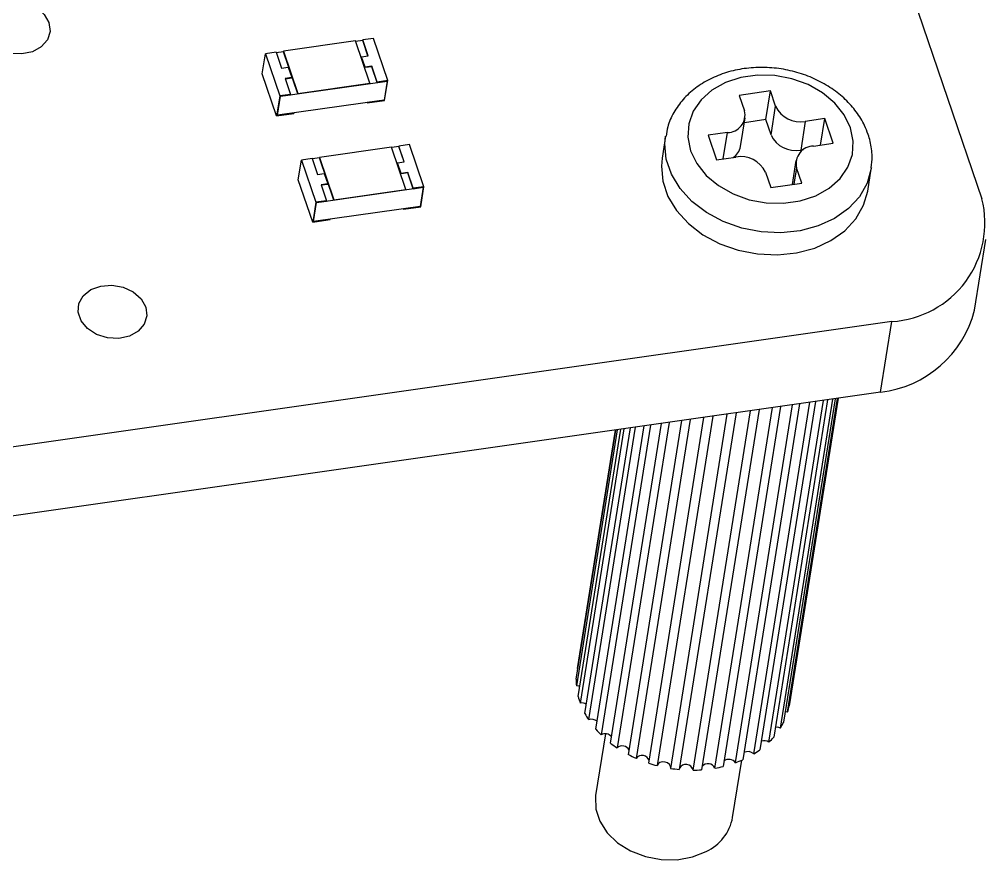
# Model space of a CAD drawing. Header units: millimetres. Extents: x 5 to 415, y 5 to 292.
# Drawn here: x 340.32 to 354.25, y 217.35 to 229.46 of the extents above; entities that cross this region are included whole.
import ezdxf

# ---------------------------------------------------------------- set-up
doc = ezdxf.new("R2010")
doc.units = ezdxf.units.MM

msp = doc.modelspace()

# ---------------------------------------------------------------- linework, layer by layer
at = {"color": 7, "linetype": 'Continuous', "lineweight": 25}
for p, q in [((352.34, 232.316), (354.195, 226.873)), ((345.427, 229.185), (345.273, 229.163)), ((345.634, 228.577), (345.427, 229.185)), ((345.168, 229.147), (344.13, 228.999)), ((345.375, 228.54), (345.168, 229.147)), ((345.272, 229.156), (345.17, 229.142)), ((345.273, 229.163), (345.272, 229.156)), ((345.348, 228.934), (345.272, 229.156)), ((345.351, 228.935), (345.273, 229.163)), ((343.825, 228.676), (343.871, 228.962)), ((344.025, 228.984), (343.871, 228.962)), ((343.871, 228.962), (344.078, 228.355)), ((344.025, 228.984), (344.102, 228.757)), ((344.129, 228.993), (344.027, 228.978)), ((344.129, 228.993), (344.13, 228.999)), ((344.336, 228.386), (344.129, 228.993)), ((344.13, 228.999), (344.337, 228.392)), ((345.255, 228.921), (345.254, 228.915)), ((345.306, 228.763), (345.254, 228.915)), ((345.255, 228.921), (345.351, 228.935)), ((345.307, 228.769), (345.255, 228.921)), ((344.102, 228.757), (344.198, 228.77)), ((344.198, 228.77), (344.25, 228.619)), ((345.402, 228.777), (345.306, 228.763)), ((345.307, 228.769), (345.306, 228.763)), ((345.403, 228.783), (345.307, 228.769)), ((345.403, 228.783), (345.402, 228.777)), ((345.479, 228.549), (345.402, 228.777)), ((345.48, 228.555), (345.403, 228.783)), ((344.032, 228.069), (343.825, 228.676)), ((344.086, 228.35), (345.623, 228.57)), ((344.25, 228.619), (344.154, 228.605)), ((344.154, 228.605), (344.231, 228.377)), ((344.249, 228.612), (344.156, 228.599)), ((344.25, 228.619), (344.249, 228.612)), ((345.374, 228.534), (344.336, 228.386)), ((344.337, 228.392), (345.375, 228.54)), ((345.374, 228.534), (345.375, 228.54)), ((345.479, 228.549), (345.623, 228.57)), ((345.48, 228.555), (345.479, 228.549)), ((345.634, 228.577), (345.48, 228.555)), ((345.623, 228.57), (345.58, 228.296)), ((345.588, 228.291), (345.634, 228.577)), ((344.078, 228.355), (344.032, 228.069)), ((344.043, 228.077), (344.086, 228.35)), ((344.231, 228.377), (344.078, 228.355)), ((344.086, 228.35), (344.23, 228.371)), ((344.23, 228.371), (344.231, 228.377)), ((344.336, 228.386), (344.337, 228.392)), ((351.147, 228.428), (350.699, 228.364)), ((350.699, 228.364), (350.774, 228.142)), ((351.081, 228.014), (351.147, 228.428)), ((351.222, 228.206), (351.147, 228.428)), ((345.58, 228.296), (344.043, 228.077)), ((345.336, 228.261), (345.338, 228.255)), ((345.338, 228.255), (345.588, 228.291)), ((345.339, 228.262), (345.338, 228.255)), ((345.58, 228.296), (345.339, 228.262)), ((344.032, 228.069), (344.282, 228.104)), ((344.283, 228.111), (344.043, 228.077)), ((344.282, 228.104), (344.283, 228.111)), ((351.156, 227.793), (351.222, 228.206)), ((350.717, 227.625), (350.783, 228.039)), ((351.081, 228.014), (350.772, 227.97)), ((351.156, 227.793), (351.081, 228.014)), ((351.649, 227.989), (351.583, 227.575)), ((351.929, 228.029), (351.649, 227.989)), ((351.869, 227.648), (351.929, 228.029)), ((352.05, 227.674), (351.929, 228.029)), ((350.528, 227.829), (350.248, 227.789)), ((345.947, 227.654), (345.793, 227.632)), ((346.154, 227.046), (345.947, 227.654)), ((349.637, 227.777), (349.587, 227.459)), ((350.248, 227.789), (350.369, 227.434)), ((351.77, 227.634), (352.05, 227.674)), ((345.688, 227.617), (344.65, 227.469)), ((345.895, 227.009), (345.688, 227.617)), ((345.792, 227.625), (345.69, 227.611)), ((345.793, 227.632), (345.792, 227.625)), ((345.868, 227.404), (345.792, 227.625)), ((345.871, 227.404), (345.793, 227.632)), ((351.622, 227.58), (351.583, 227.575)), ((344.345, 227.145), (344.391, 227.432)), ((344.545, 227.454), (344.391, 227.432)), ((344.391, 227.432), (344.598, 226.824)), ((344.545, 227.454), (344.622, 227.226)), ((344.649, 227.462), (344.547, 227.448)), ((344.649, 227.462), (344.65, 227.469)), ((344.856, 226.855), (344.649, 227.462)), ((344.65, 227.469), (344.857, 226.861)), ((345.775, 227.39), (345.774, 227.384)), ((345.826, 227.232), (345.774, 227.384)), ((345.775, 227.39), (345.871, 227.404)), ((345.827, 227.239), (345.775, 227.39)), ((350.369, 227.434), (350.649, 227.474)), ((351.515, 227.424), (351.46, 227.079)), ((344.622, 227.226), (344.718, 227.24)), ((344.718, 227.24), (344.77, 227.088)), ((345.922, 227.246), (345.826, 227.232)), ((345.827, 227.239), (345.826, 227.232)), ((345.923, 227.252), (345.827, 227.239)), ((345.923, 227.252), (345.922, 227.246)), ((345.999, 227.018), (345.922, 227.246)), ((346, 227.025), (345.923, 227.252)), ((351.076, 227.257), (351.151, 227.035)), ((351.599, 227.099), (351.524, 227.321)), ((352.549, 226.986), (352.6, 227.304)), ((344.552, 226.538), (344.345, 227.145)), ((351.151, 227.035), (351.599, 227.099)), ((344.606, 226.819), (346.143, 227.039)), ((344.77, 227.088), (344.674, 227.074)), ((344.674, 227.074), (344.752, 226.846)), ((344.769, 227.081), (344.676, 227.068)), ((344.77, 227.088), (344.769, 227.081)), ((345.894, 227.003), (344.856, 226.855)), ((344.857, 226.861), (345.895, 227.009)), ((345.894, 227.003), (345.895, 227.009)), ((345.999, 227.018), (346.143, 227.039)), ((346, 227.025), (345.999, 227.018)), ((346.154, 227.046), (346, 227.025)), ((346.143, 227.039), (346.1, 226.765)), ((346.108, 226.76), (346.154, 227.046)), ((344.598, 226.824), (344.552, 226.538)), ((344.563, 226.546), (344.606, 226.819)), ((344.752, 226.846), (344.598, 226.824)), ((344.606, 226.819), (344.751, 226.84)), ((344.751, 226.84), (344.752, 226.846)), ((344.856, 226.855), (344.857, 226.861)), ((346.1, 226.765), (344.563, 226.546)), ((345.857, 226.73), (345.859, 226.724)), ((345.859, 226.724), (346.108, 226.76)), ((345.86, 226.731), (345.859, 226.724)), ((346.1, 226.765), (345.86, 226.731)), ((344.552, 226.538), (344.802, 226.574)), ((344.803, 226.58), (344.563, 226.546)), ((344.802, 226.574), (344.803, 226.58)), ((354.086, 225.268), (354.249, 226.287)), ((352.897, 225.106), (316.3, 219.884)), ((352.735, 224.088), (352.897, 225.106)), ((352.735, 224.088), (316.138, 218.865)), ((350.644, 218.751), (351.467, 223.907)), ((351.568, 223.921), (350.75, 218.794)), ((350.907, 218.877), (351.715, 223.942)), ((351.797, 223.954), (350.997, 218.938)), ((351.126, 219.046), (351.912, 223.97)), ((351.971, 223.979), (351.196, 219.12)), ((351.291, 219.249), (352.047, 223.989)), ((352.081, 223.994), (351.338, 219.335)), ((351.394, 219.479), (352.115, 223.999)), ((352.123, 224), (351.417, 219.571)), ((349.71, 218.668), (350.524, 223.772)), ((350.653, 223.791), (349.833, 218.652)), ((350.032, 218.643), (350.858, 223.82)), ((350.983, 223.838), (350.155, 218.648)), ((350.348, 218.672), (351.177, 223.865)), ((351.292, 223.882), (350.465, 218.696)), ((348.844, 219.032), (349.579, 223.637)), ((349.686, 223.653), (348.938, 218.964)), ((349.102, 218.866), (349.87, 223.679)), ((349.99, 223.696), (349.211, 218.813)), ((349.395, 218.743), (350.19, 223.724)), ((350.317, 223.743), (349.514, 218.708)), ((348.348, 219.954), (348.921, 223.543)), ((348.94, 223.546), (348.351, 219.858)), ((348.911, 223.542), (348.363, 220.107)), ((348.378, 219.704), (348.992, 223.553)), ((349.037, 223.56), (348.407, 219.61)), ((348.474, 219.46), (349.13, 223.573)), ((349.199, 223.583), (348.527, 219.371)), ((348.631, 219.233), (349.328, 223.601)), ((349.419, 223.614), (348.707, 219.152)), ((348.372, 220.105), (348.363, 220.107)), ((351.394, 219.479), (351.362, 219.483)), ((348.77, 219.167), (348.628, 218.278)), ((350.603, 217.963), (350.735, 218.787))]:
    msp.add_line(p, q, dxfattribs=at)
at = {"color": 8, "linetype": 'Continuous', "lineweight": 25}
for p, q in [((350.468, 227.449), (350.528, 227.829)), ((351.524, 227.321), (351.486, 227.083))]:
    msp.add_line(p, q, dxfattribs=at)
at = {"color": 7, "linetype": 'Continuous', "lineweight": 25, "flags": 128}
for points in [[(340.751, 229.412), (340.767, 229.285), (340.729, 229.164), (340.642, 229.063), (340.514, 228.992), (340.36, 228.96), (340.196, 228.968), (340.041, 229.018), (339.91, 229.102), (339.819, 229.213), (339.776, 229.338), (339.787, 229.464), (339.851, 229.576), (339.96, 229.663), (340.102, 229.716), (340.264, 229.728), (340.425, 229.699), (340.571, 229.631), (340.683, 229.531), (340.751, 229.412)], [(352.302, 227.896), (352.212, 228.082), (352.076, 228.252), (351.899, 228.4), (351.69, 228.518), (351.457, 228.603), (351.21, 228.649), (350.961, 228.655), (350.72, 228.62), (350.498, 228.547), (350.304, 228.438), (350.147, 228.298), (350.034, 228.134), (349.97, 227.952), (349.957, 227.76), (349.996, 227.567), (350.086, 227.381), (350.222, 227.211), (350.399, 227.063), (350.608, 226.945), (350.841, 226.861), (351.088, 226.814), (351.337, 226.809), (351.578, 226.843), (351.8, 226.916), (351.994, 227.025), (352.151, 227.165), (352.264, 227.329), (352.328, 227.511), (352.341, 227.703), (352.302, 227.896)], [(349.587, 227.459), (349.576, 227.346), (349.597, 227.126), (349.67, 226.909), (349.795, 226.704), (349.965, 226.518), (350.175, 226.357), (350.417, 226.227), (350.683, 226.134), (350.963, 226.079), (351.247, 226.066), (351.524, 226.095), (351.785, 226.164), (352.019, 226.272), (352.22, 226.414), (352.378, 226.585), (352.49, 226.78), (352.549, 226.986)], [(342.148, 225.313), (342.164, 225.186), (342.126, 225.066), (342.039, 224.965), (341.911, 224.894), (341.757, 224.861), (341.593, 224.87), (341.437, 224.919), (341.307, 225.004), (341.215, 225.115), (341.173, 225.24), (341.184, 225.365), (341.247, 225.478), (341.356, 225.565), (341.499, 225.617), (341.66, 225.629), (341.822, 225.6), (341.967, 225.532), (342.08, 225.433), (342.148, 225.313)], [(348.401, 219.849), (348.389, 219.853), (348.351, 219.858)], [(351.291, 219.249), (351.254, 219.26), (351.218, 219.259)], [(349.71, 218.672), (349.708, 218.697), (349.692, 218.725), (349.665, 218.747), (349.629, 218.76), (349.591, 218.762), (349.556, 218.753), (349.529, 218.734), (349.514, 218.708)], [(348.628, 218.278), (348.626, 218.262), (348.63, 218.083), (348.687, 217.907), (348.794, 217.741), (348.945, 217.597), (349.132, 217.48), (349.346, 217.398), (349.574, 217.355), (349.804, 217.353), (350.024, 217.393), (350.223, 217.472)]]:
    msp.add_lwpolyline(points, dxfattribs=at)
at = {"color": 8, "linetype": 'Continuous', "lineweight": 25, "flags": 128}
msp.add_lwpolyline([(352.602, 227.319), (352.6, 227.308), (352.541, 227.098), (352.429, 226.904), (352.27, 226.732), (352.07, 226.59), (351.835, 226.483), (351.575, 226.413), (351.298, 226.384), (351.014, 226.397), (350.734, 226.452), (350.468, 226.546), (350.226, 226.675), (350.016, 226.836), (349.845, 227.023), (349.721, 227.228), (349.647, 227.444), (349.627, 227.664), (349.637, 227.777)], dxfattribs=at)
at = {"color": 7, "linetype": 'Continuous', "lineweight": 25}
for centre, radius, start, end in [((350.528, 228.082), 0.253, 269.9743, 13.8754), ((351.576, 228.373), 0.391, 205.1883, 280.7611), ((351.51, 227.959), 0.391, 205.1883, 280.7611), ((350.487, 227.668), 0.234, 301.69, 349.444), ((351.77, 227.381), 0.253, 89.9743, 193.8754), ((350.722, 227.09), 0.391, 25.1883, 100.7611), ((352.815, 226.527), 1.423, 273.3057, 14.0853), ((352.556, 225.657), 1.579, 276.5097, 345.76), ((349.276, 219.94), 0.928, 179.0903, 185.0204), ((349.374, 219.958), 1.028, 194.2812, 199.8199), ((348.429, 219.484), 0.127, 58.9298, 100.115), ((349.53, 220.029), 1.2, 208.2903, 213.2865), ((350.522, 219.738), 0.91, 343.4182, 349.4259), ((348.569, 219.254), 0.123, 49.2035, 109.8413), ((350.462, 219.764), 0.976, 328.1892, 333.9232), ((349.706, 220.162), 1.421, 220.865, 225.3283), ((348.766, 219.05), 0.118, 38.8697, 120.1751), ((349.861, 220.339), 1.656, 232.1191, 236.1495), ((351.057, 218.943), 0.124, 56.0411, 108.6579), ((350.347, 219.849), 1.119, 314.1217, 319.3549), ((349.013, 218.879), 0.113, 27.6572, 131.3876), ((350.824, 218.792), 0.119, 45.6775, 119.0214), ((350.216, 220.005), 1.323, 301.4877, 306.1685), ((349.966, 220.514), 1.86, 242.348, 246.0768), ((349.297, 218.747), 0.108, 16.7558, 142.2889), ((350.014, 220.637), 1.993, 251.8996, 255.4612), ((350.55, 218.685), 0.114, 34.8724, 129.8266), ((350.107, 220.212), 1.557, 290.1846, 294.3835), ((350.022, 220.668), 2.024, 261.1207, 264.6452), ((349.929, 218.62), 0.106, 12.9166, 151.7824), ((350.02, 220.591), 1.948, 270.3485, 273.9649), ((350.248, 218.628), 0.109, 23.5774, 141.1215), ((350.042, 220.425), 1.78, 279.9207, 283.761), ((349.932, 218.09), 0.683, 295.1516, 349.2881)]:
    msp.add_arc(centre, radius, start, end, dxfattribs=at)
for points, knots in [([(352.555, 227.802), (352.539, 227.844), (352.496, 227.957), (352.389, 228.13), (352.23, 228.31), (352.036, 228.466), (351.811, 228.595), (351.564, 228.691), (351.302, 228.751), (351.034, 228.773), (350.768, 228.755), (350.511, 228.699), (350.273, 228.604), (350.061, 228.473), (349.884, 228.31), (349.751, 228.121), (349.667, 227.94), (349.65, 227.821), (349.643, 227.776)], [0, 0, 0, 0, 0.038502, 0.10216, 0.166481, 0.231703, 0.297548, 0.36375, 0.430146, 0.4967, 0.563437, 0.630379, 0.697469, 0.764479, 0.831004, 0.896561, 0.960855, 1, 1, 1, 1]), ([(352.598, 227.321), (352.605, 227.376), (352.621, 227.502), (352.597, 227.665), (352.566, 227.768), (352.555, 227.802)], [0, 0, 0, 0, 0.3401152, 0.7868971, 1, 1, 1, 1])]:
    msp.add_open_spline(points, degree=3, knots=knots, dxfattribs=at)

doc.saveas('drawing.dxf')
